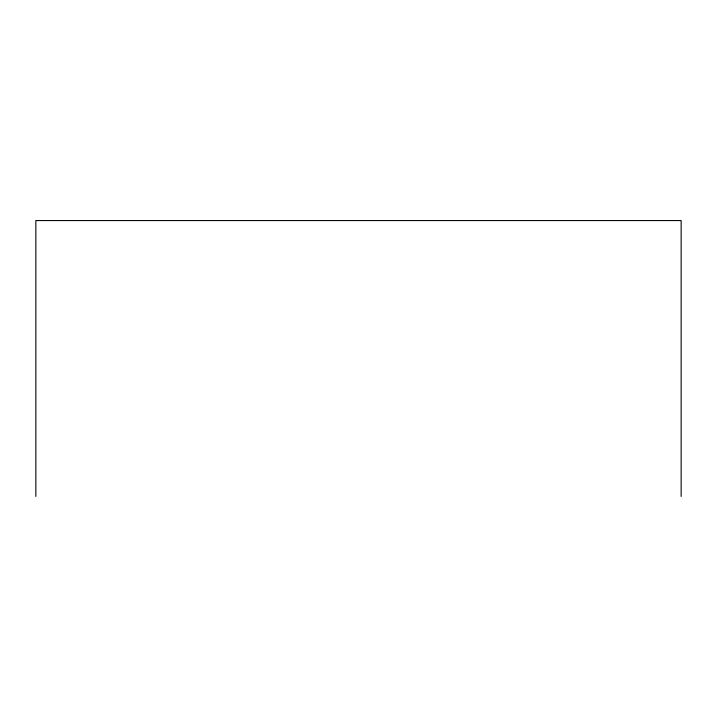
<?xml version="1.0" encoding="UTF-8"?>
<svg xmlns="http://www.w3.org/2000/svg" width="717" height="717" viewBox="0 0 717 717"><rect width="100%" height="100%" fill="white"/><g stroke="black" fill="none" stroke-linecap="round" stroke-linejoin="round"><path stroke-width="1.08" d="M681.15 496.433L681.15 220.567L35.85 220.567L35.85 496.433"/></g></svg>
